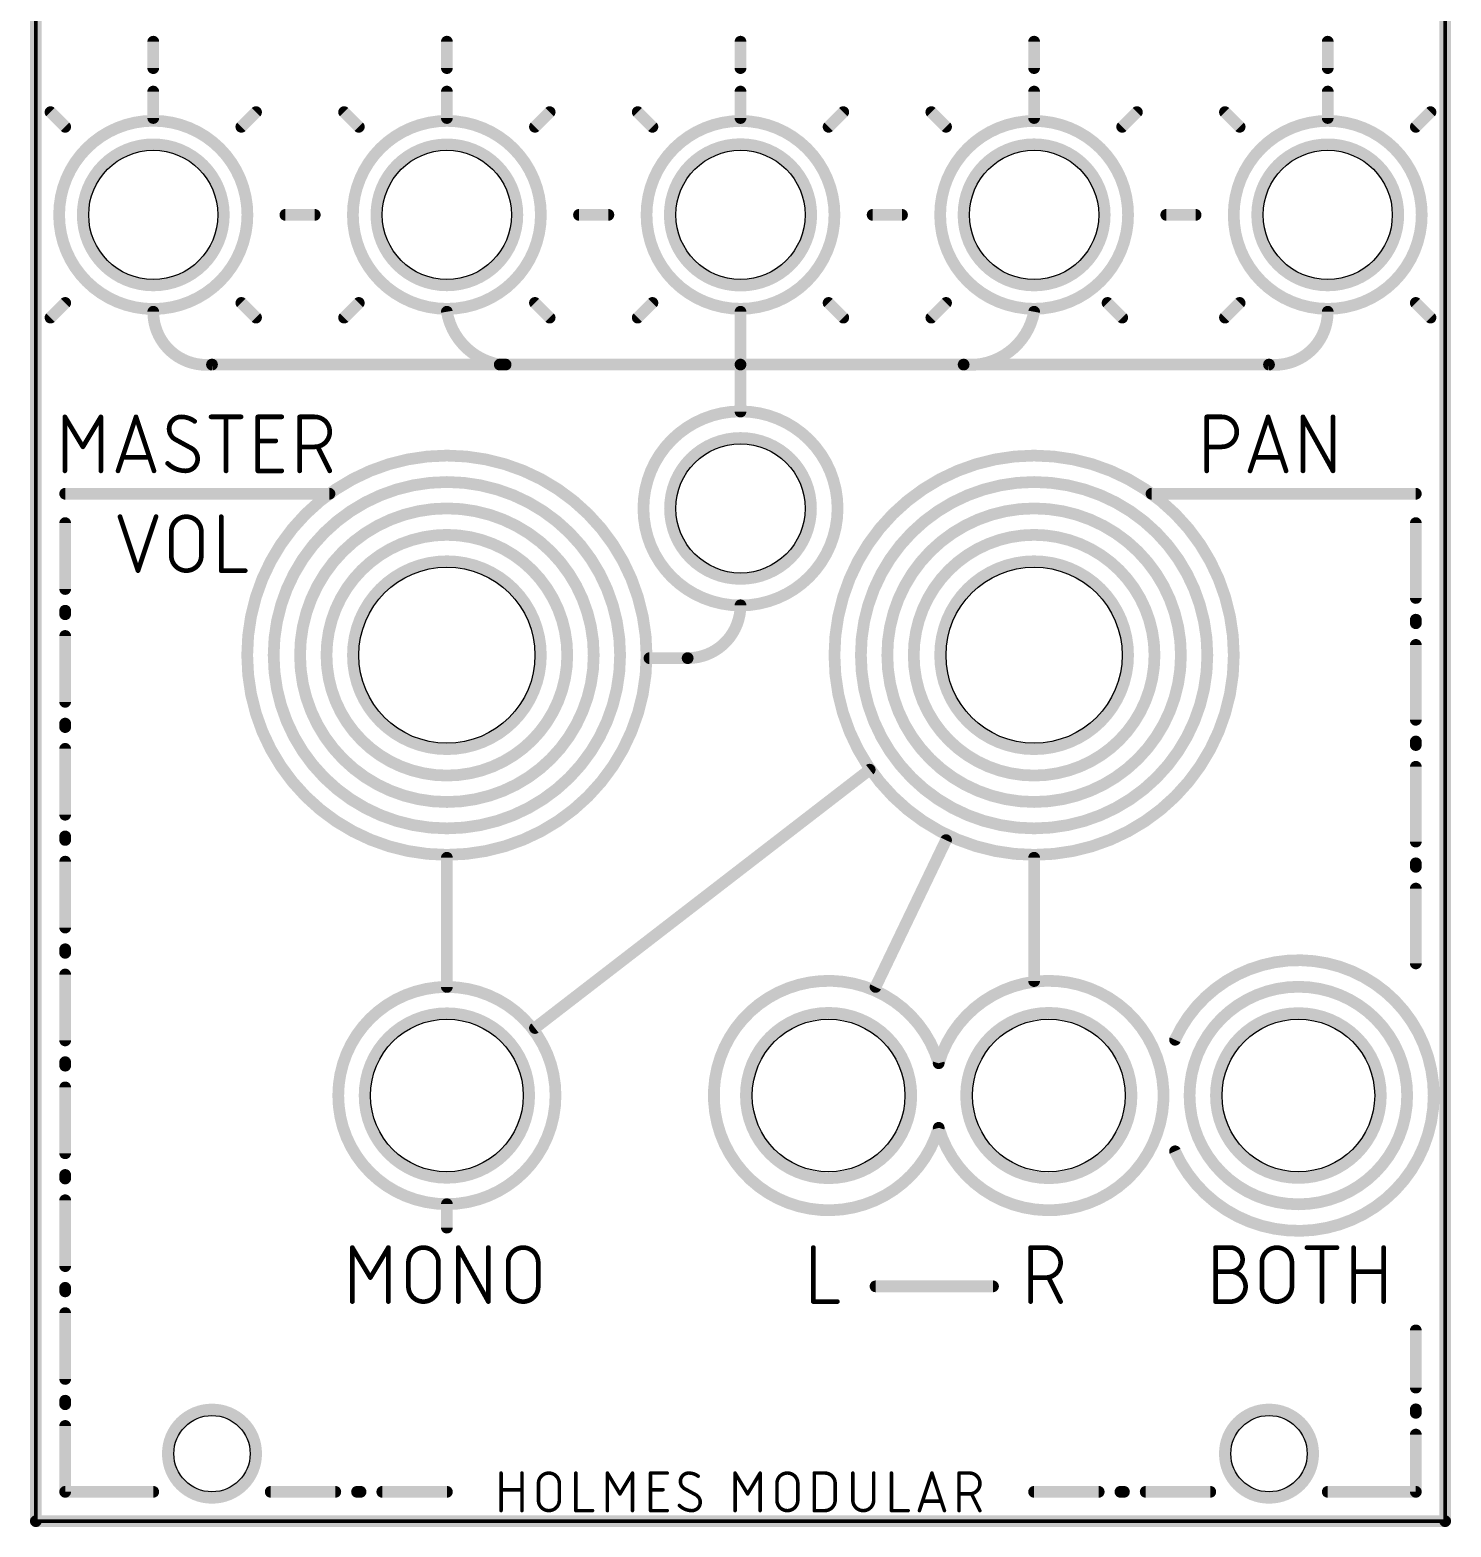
# Model space of a CAD drawing. Extents: x -0.14 to 2.55, y -0.01 to 5.06.
# Drawn here: x -0.01 to 2.41, y -0.01 to 2.54 of the extents above; entities that cross this region are included whole.
import ezdxf

# ---------------------------------------------------------------- set-up
doc = ezdxf.new("R2010")
doc.units = 0
for name, color, linetype in [('1', 12, 'CONTINUOUS'), ('16', 132, 'CONTINUOUS'), ('20', 31, 'CONTINUOUS'), ('25', 253, 'CONTINUOUS')]:
    doc.layers.add(name, color=color, linetype=linetype)

msp = doc.modelspace()

# ---------------------------------------------------------------- linework, layer by layer
at = {"layer": '1', "const_width": 0.02}
for points in [[(0, 5.05), (0, 0)], [(2.4, 0), (2.4, 5.05)], [(0, 0), (2.4, 0)]]:
    msp.add_lwpolyline(points, dxfattribs=at)
at = {"layer": '1', "const_width": 0.01}
for points in [[(0, 0.005, 1), (0, -0.005)], [(-0.005, 0, 1), (0.005, 0)], [(2.395, 0, 1), (2.405, 0)], [(2.4, -0.005, 1), (2.4, 0.005)]]:
    msp.add_lwpolyline(points, format="xyb", dxfattribs=at)
at = {"layer": '16', "const_width": 0.02}
for points in [[(0, 5.05), (0, 0)], [(2.4, 0), (2.4, 5.05)], [(0, 0), (2.4, 0)]]:
    msp.add_lwpolyline(points, dxfattribs=at)
at = {"layer": '16', "const_width": 0.01}
for points in [[(0, 0.005, 1), (0, -0.005)], [(-0.005, 0, 1), (0.005, 0)], [(2.395, 0, 1), (2.405, 0)], [(2.4, -0.005, 1), (2.4, 0.005)]]:
    msp.add_lwpolyline(points, format="xyb", dxfattribs=at)
at = {"layer": '20', "const_width": 0.006}
for points in [[(0, 0), (0, 5.05)], [(2.4, 5.05), (2.4, 0)], [(2.4, 0), (0, 0)]]:
    msp.add_lwpolyline(points, dxfattribs=at)
at = {"layer": '20', "const_width": 0.003}
for points in [[(0, 0.0015, 1), (0, -0.0015)], [(-0.0015, 0, 1), (0.0015, 0)], [(2.3985, 0, 1), (2.4015, 0)], [(2.4, -0.0015, 1), (2.4, 0.0015)]]:
    msp.add_lwpolyline(points, format="xyb", dxfattribs=at)
at = {"layer": '20'}
for centre, radius in [((0.2, 2.225), 0.11), ((0.7, 2.225), 0.11), ((1.2, 2.225), 0.11), ((1.7, 2.225), 0.11), ((2.2, 2.225), 0.11), ((1.2, 1.725), 0.11), ((0.7, 1.475), 0.15), ((1.7, 1.475), 0.15), ((0.7, 0.725), 0.13), ((1.35, 0.725), 0.13), ((1.725, 0.725), 0.13), ((2.15, 0.725), 0.13), ((0.3, 0.115), 0.065), ((2.1, 0.115), 0.065)]:
    msp.add_circle(centre, radius, dxfattribs=at)
at = {"layer": '25'}
for points, const_width in [([(0.2, 2.52), (0.2, 2.475)], 0.02), ([(0.7, 2.52), (0.7, 2.475)], 0.02), ([(1.2, 2.52), (1.2, 2.475)], 0.02), ([(1.7, 2.52), (1.7, 2.475)], 0.02), ([(2.2, 2.52), (2.2, 2.475)], 0.02), ([(0.2, 2.435), (0.2, 2.39)], 0.02), ([(0.7, 2.435), (0.7, 2.39)], 0.02), ([(1.2, 2.435), (1.2, 2.39)], 0.02), ([(1.7, 2.435), (1.7, 2.39)], 0.02), ([(2.2, 2.435), (2.2, 2.39)], 0.02), ([(0.05, 2.375), (0.025, 2.4)], 0.02), ([(0.35, 2.375), (0.375, 2.4)], 0.02), ([(0.55, 2.375), (0.525, 2.4)], 0.02), ([(0.85, 2.375), (0.875, 2.4)], 0.02), ([(1.05, 2.375), (1.025, 2.4)], 0.02), ([(1.35, 2.375), (1.375, 2.4)], 0.02), ([(1.55, 2.375), (1.525, 2.4)], 0.02), ([(1.85, 2.375), (1.875, 2.4)], 0.02), ([(2.05, 2.375), (2.025, 2.4)], 0.02), ([(2.35, 2.375), (2.375, 2.4)], 0.02), ([(0.425, 2.225), (0.475, 2.225)], 0.02), ([(0.925, 2.225), (0.975, 2.225)], 0.02), ([(1.425, 2.225), (1.475, 2.225)], 0.02), ([(1.925, 2.225), (1.975, 2.225)], 0.02), ([(0.05, 2.075), (0.025, 2.05)], 0.02), ([(0.35, 2.075), (0.375, 2.05)], 0.02), ([(0.55, 2.075), (0.525, 2.05)], 0.02), ([(0.85, 2.075), (0.875, 2.05)], 0.02), ([(1.05, 2.075), (1.025, 2.05)], 0.02), ([(1.2, 1.97), (1.2, 2.06)], 0.02), ([(1.35, 2.075), (1.375, 2.05)], 0.02), ([(1.55, 2.075), (1.525, 2.05)], 0.02), ([(1.825, 2.075), (1.85, 2.05)], 0.02), ([(2.05, 2.075), (2.025, 2.05)], 0.02), ([(2.35, 2.075), (2.375, 2.05)], 0.02), ([(0.79, 1.97), (0.3, 1.97)], 0.02), ([(0.8, 1.97), (0.79, 1.97)], 0.02), ([(1.2, 1.97), (0.8, 1.97)], 0.02), ([(1.2, 1.89), (1.2, 1.97)], 0.02), ([(1.2, 1.97), (1.58, 1.97)], 0.02), ([(1.58, 1.97), (2.1, 1.97)], 0.02), ([(0.049484, 1.789), (0.049484, 1.881)], 0.008), ([(0.049484, 1.881), (0.08015, 1.829889)], 0.008), ([(0.08015, 1.829889), (0.110817, 1.881)], 0.008), ([(0.110817, 1.881), (0.110817, 1.789)], 0.008), ([(0.139904, 1.789), (0.17057, 1.881)], 0.008), ([(0.17057, 1.881), (0.201237, 1.789)], 0.008), ([(0.298454, 1.881), (0.349566, 1.881)], 0.008), ([(0.32401, 1.789), (0.32401, 1.881)], 0.008), ([(0.37801, 1.789), (0.37801, 1.881)], 0.008), ([(0.37801, 1.881), (0.418899, 1.881)], 0.008), ([(0.449405, 1.789), (0.449405, 1.881)], 0.008), ([(0.449405, 1.881), (0.474961, 1.881)], 0.008), ([(1.994, 1.789), (1.994, 1.881)], 0.008), ([(1.994, 1.881), (2.019555, 1.881)], 0.008), ([(2.067768, 1.789), (2.098434, 1.881)], 0.008), ([(2.098434, 1.881), (2.129101, 1.789)], 0.008), ([(2.157819, 1.789), (2.157819, 1.881)], 0.008), ([(2.157819, 1.881), (2.20893, 1.789)], 0.008), ([(2.20893, 1.789), (2.20893, 1.881)], 0.008), ([(0.265363, 1.827333), (0.237252, 1.842667)], 0.008), ([(0.37801, 1.840111), (0.408677, 1.840111)], 0.008), ([(0.19357, 1.812), (0.14757, 1.812)], 0.008), ([(0.474961, 1.829889), (0.449405, 1.829889)], 0.008), ([(0.500516, 1.789), (0.480072, 1.829889)], 0.008), ([(2.019555, 1.829889), (1.994, 1.829889)], 0.008), ([(2.121434, 1.812), (2.075434, 1.812)], 0.008), ([(0.418899, 1.789), (0.37801, 1.789)], 0.008), ([(0.05, 1.75), (0.5, 1.75)], 0.02), ([(1.9, 1.75), (2.35, 1.75)], 0.02), ([(0.05, 1.587778), (0.05, 1.7)], 0.02), ([(0.143382, 1.711), (0.174049, 1.619)], 0.008), ([(0.174049, 1.619), (0.204716, 1.711)], 0.008), ([(0.315729, 1.711), (0.315729, 1.619)], 0.008), ([(2.35, 1.5725), (2.35, 1.7)], 0.02), ([(0.230693, 1.644555), (0.230693, 1.685444)], 0.008), ([(0.281804, 1.685444), (0.281804, 1.644555)], 0.008), ([(0.315729, 1.619), (0.356618, 1.619)], 0.008), ([(0.05, 1.544778), (0.05, 1.550778)], 0.02), ([(2.35, 1.5295), (2.35, 1.5355)], 0.02), ([(0.05, 1.395556), (0.05, 1.507778)], 0.02), ([(1.11, 1.47), (1.045, 1.47)], 0.02), ([(2.35, 1.365), (2.35, 1.4925)], 0.02), ([(0.05, 1.352556), (0.05, 1.358556)], 0.02), ([(2.35, 1.322), (2.35, 1.328)], 0.02), ([(0.05, 1.203333), (0.05, 1.315556)], 0.02), ([(0.85, 0.84), (1.42, 1.28)], 0.02), ([(2.35, 1.1575), (2.35, 1.285)], 0.02), ([(0.05, 1.160333), (0.05, 1.166333)], 0.02), ([(1.43, 0.91), (1.55, 1.16)], 0.02), ([(0.05, 1.011111), (0.05, 1.123333)], 0.02), ([(0.7, 0.91), (0.7, 1.13)], 0.02), ([(1.7, 1.13), (1.7, 0.92)], 0.02), ([(2.35, 1.1145), (2.35, 1.1205)], 0.02), ([(2.35, 0.95), (2.35, 1.0775)], 0.02), ([(0.05, 0.968111), (0.05, 0.974111)], 0.02), ([(0.05, 0.818889), (0.05, 0.931111)], 0.02), ([(0.05, 0.775889), (0.05, 0.781889)], 0.02), ([(0.05, 0.626667), (0.05, 0.738889)], 0.02), ([(0.05, 0.583667), (0.05, 0.589667)], 0.02), ([(0.05, 0.434444), (0.05, 0.546667)], 0.02), ([(0.7, 0.5), (0.7, 0.54)], 0.02), ([(0.539, 0.374), (0.539, 0.466)], 0.008), ([(0.539, 0.466), (0.569667, 0.414889)], 0.008), ([(0.569667, 0.414889), (0.600333, 0.466)], 0.008), ([(0.600333, 0.466), (0.600333, 0.374)], 0.008), ([(0.719471, 0.374), (0.719471, 0.466)], 0.008), ([(0.719471, 0.466), (0.770582, 0.374)], 0.008), ([(0.770582, 0.374), (0.770582, 0.466)], 0.008), ([(1.324, 0.466), (1.324, 0.374)], 0.008), ([(1.694, 0.374), (1.694, 0.466)], 0.008), ([(1.694, 0.466), (1.719555, 0.466)], 0.008), ([(2.009, 0.374), (2.009, 0.466)], 0.008), ([(2.009, 0.466), (2.034555, 0.466)], 0.008), ([(2.164599, 0.466), (2.21571, 0.466)], 0.008), ([(2.190154, 0.374), (2.190154, 0.466)], 0.008), ([(2.244059, 0.374), (2.244059, 0.466)], 0.008), ([(2.29517, 0.466), (2.29517, 0.374)], 0.008), ([(0.634531, 0.399555), (0.634531, 0.440444)], 0.008), ([(0.685642, 0.440444), (0.685642, 0.399555)], 0.008), ([(0.804411, 0.399555), (0.804411, 0.440444)], 0.008), ([(0.855522, 0.440444), (0.855522, 0.399555)], 0.008), ([(2.087879, 0.399555), (2.087879, 0.440444)], 0.008), ([(2.13899, 0.440444), (2.13899, 0.399555)], 0.008), ([(1.63, 0.4), (1.43, 0.4)], 0.02), ([(1.719555, 0.414889), (1.694, 0.414889)], 0.008), ([(1.745111, 0.374), (1.724667, 0.414889)], 0.008), ([(2.009, 0.425111), (2.034555, 0.425111)], 0.008), ([(2.244059, 0.425111), (2.29517, 0.425111)], 0.008), ([(0.05, 0.391444), (0.05, 0.397444)], 0.02), ([(0.05, 0.242222), (0.05, 0.354444)], 0.02), ([(1.324, 0.374), (1.364889, 0.374)], 0.008), ([(2.034555, 0.374), (2.009, 0.374)], 0.008), ([(2.35, 0.2275), (2.35, 0.325)], 0.02), ([(0.05, 0.199222), (0.05, 0.205222)], 0.02), ([(2.35, 0.1845), (2.35, 0.1905)], 0.02), ([(0.05, 0.05), (0.05, 0.162222)], 0.02), ([(2.35, 0.05), (2.35, 0.1475)], 0.02), ([(0.792287, 0.018), (0.792287, 0.082)], 0.006), ([(0.827842, 0.082), (0.827842, 0.018)], 0.006), ([(0.919587, 0.082), (0.919587, 0.018)], 0.006), ([(0.973352, 0.018), (0.973352, 0.082)], 0.006), ([(0.973352, 0.082), (0.994685, 0.046444)], 0.006), ([(0.994685, 0.046444), (1.016019, 0.082)], 0.006), ([(1.016019, 0.082), (1.016019, 0.018)], 0.006), ([(1.046771, 0.018), (1.046771, 0.082)], 0.006), ([(1.046771, 0.082), (1.075215, 0.082)], 0.006), ([(1.190794, 0.018), (1.190794, 0.082)], 0.006), ([(1.190794, 0.082), (1.212128, 0.046444)], 0.006), ([(1.212128, 0.046444), (1.233461, 0.082)], 0.006), ([(1.233461, 0.082), (1.233461, 0.018)], 0.006), ([(1.325636, 0.018), (1.325636, 0.082)], 0.006), ([(1.325636, 0.082), (1.343414, 0.082)], 0.006), ([(1.391279, 0.082), (1.391279, 0.035778)], 0.006), ([(1.426835, 0.035778), (1.426835, 0.082)], 0.006), ([(1.457039, 0.082), (1.457039, 0.018)], 0.006), ([(1.50465, 0.018), (1.525983, 0.082)], 0.006), ([(1.525983, 0.082), (1.547317, 0.018)], 0.006), ([(1.572158, 0.018), (1.572158, 0.082)], 0.006), ([(1.572158, 0.082), (1.589936, 0.082)], 0.006), ([(0.2, 0.05), (0.05, 0.05)], 0.02), ([(0.51, 0.05), (0.4, 0.05)], 0.02), ([(0.553, 0.05), (0.547, 0.05)], 0.02), ([(0.7, 0.05), (0.59, 0.05)], 0.02), ([(0.792287, 0.053555), (0.827842, 0.053555)], 0.006), ([(0.855878, 0.035778), (0.855878, 0.064222)], 0.006), ([(0.891434, 0.064222), (0.891434, 0.035778)], 0.006), ([(1.046771, 0.053555), (1.068104, 0.053555)], 0.006), ([(1.12433, 0.044667), (1.104774, 0.055333)], 0.006), ([(1.262044, 0.035778), (1.262044, 0.064222)], 0.006), ([(1.2976, 0.064222), (1.2976, 0.035778)], 0.006), ([(1.361191, 0.064222), (1.361191, 0.035778)], 0.006), ([(1.7, 0.05), (1.81, 0.05)], 0.02), ([(1.847, 0.05), (1.853, 0.05)], 0.02), ([(1.89, 0.05), (2, 0.05)], 0.02), ([(2.2, 0.05), (2.35, 0.05)], 0.02), ([(1.541983, 0.034), (1.509983, 0.034)], 0.006), ([(1.589936, 0.046444), (1.572158, 0.046444)], 0.006), ([(1.607713, 0.018), (1.593491, 0.046444)], 0.006), ([(0.919587, 0.018), (0.948032, 0.018)], 0.006), ([(1.075215, 0.018), (1.046771, 0.018)], 0.006), ([(1.343414, 0.018), (1.325636, 0.018)], 0.006), ([(1.457039, 0.018), (1.485484, 0.018)], 0.006)]:
    msp.add_lwpolyline(points, dxfattribs=dict(at, const_width=const_width))
for points, const_width in [([(0.205, 2.52, 1), (0.195, 2.52)], 0.01), ([(0.705, 2.52, 1), (0.695, 2.52)], 0.01), ([(1.205, 2.52, 1), (1.195, 2.52)], 0.01), ([(1.705, 2.52, 1), (1.695, 2.52)], 0.01), ([(2.205, 2.52, 1), (2.195, 2.52)], 0.01), ([(0.195, 2.475, 1), (0.205, 2.475)], 0.01), ([(0.695, 2.475, 1), (0.705, 2.475)], 0.01), ([(1.195, 2.475, 1), (1.205, 2.475)], 0.01), ([(1.695, 2.475, 1), (1.705, 2.475)], 0.01), ([(2.195, 2.475, 1), (2.205, 2.475)], 0.01), ([(0.205, 2.435, 1), (0.195, 2.435)], 0.01), ([(0.705, 2.435, 1), (0.695, 2.435)], 0.01), ([(1.205, 2.435, 1), (1.195, 2.435)], 0.01), ([(1.705, 2.435, 1), (1.695, 2.435)], 0.01), ([(2.205, 2.435, 1), (2.195, 2.435)], 0.01), ([(0.028536, 2.403536, 1), (0.021464, 2.396464)], 0.01), ([(0.378536, 2.396464, 1), (0.371464, 2.403536)], 0.01), ([(0.528536, 2.403536, 1), (0.521464, 2.396464)], 0.01), ([(0.878536, 2.396464, 1), (0.871464, 2.403536)], 0.01), ([(1.028536, 2.403536, 1), (1.021464, 2.396464)], 0.01), ([(1.378536, 2.396464, 1), (1.371464, 2.403536)], 0.01), ([(1.528536, 2.403536, 1), (1.521464, 2.396464)], 0.01), ([(1.878536, 2.396464, 1), (1.871464, 2.403536)], 0.01), ([(2.028536, 2.403536, 1), (2.021464, 2.396464)], 0.01), ([(2.378536, 2.396464, 1), (2.371464, 2.403536)], 0.01), ([(0.2, 2.064688, 1), (0.2, 2.385312, 1), (0.2, 2.064688)], 0.02), ([(0.046464, 2.371464, 1), (0.053536, 2.378536)], 0.01), ([(0.195, 2.39, 1), (0.205, 2.39)], 0.01), ([(0.346464, 2.378536, 1), (0.353536, 2.371464)], 0.01), ([(0.7, 2.064922, 1), (0.7, 2.385078, 1), (0.7, 2.064922)], 0.02), ([(0.546464, 2.371464, 1), (0.553536, 2.378536)], 0.01), ([(0.695, 2.39, 1), (0.705, 2.39)], 0.01), ([(0.846464, 2.378536, 1), (0.853536, 2.371464)], 0.01), ([(1.2, 2.065, 1), (1.2, 2.385, 1), (1.2, 2.065)], 0.02), ([(1.046464, 2.371464, 1), (1.053536, 2.378536)], 0.01), ([(1.195, 2.39, 1), (1.205, 2.39)], 0.01), ([(1.346464, 2.378536, 1), (1.353536, 2.371464)], 0.01), ([(1.7, 2.065, 1), (1.7, 2.385, 1), (1.7, 2.065)], 0.02), ([(1.546464, 2.371464, 1), (1.553536, 2.378536)], 0.01), ([(1.695, 2.39, 1), (1.705, 2.39)], 0.01), ([(1.846464, 2.378536, 1), (1.853536, 2.371464)], 0.01), ([(2.2, 2.064922, 1), (2.2, 2.385078, 1), (2.2, 2.064922)], 0.02), ([(2.046464, 2.371464, 1), (2.053536, 2.378536)], 0.01), ([(2.195, 2.39, 1), (2.205, 2.39)], 0.01), ([(2.346464, 2.378536, 1), (2.353536, 2.371464)], 0.01), ([(0.2, 2.104896, 1), (0.2, 2.345104, 1), (0.2, 2.104896)], 0.02), ([(0.7, 2.105, 1), (0.7, 2.345, 1), (0.7, 2.105)], 0.02), ([(1.2, 2.104584, 1), (1.2, 2.345416, 1), (1.2, 2.104584)], 0.02), ([(1.7, 2.104792, 1), (1.7, 2.345208, 1), (1.7, 2.104792)], 0.02), ([(2.2, 2.104896, 1), (2.2, 2.345104, 1), (2.2, 2.104896)], 0.02), ([(0.425, 2.23, 1), (0.425, 2.22)], 0.01), ([(0.475, 2.22, 1), (0.475, 2.23)], 0.01), ([(0.925, 2.23, 1), (0.925, 2.22)], 0.01), ([(0.975, 2.22, 1), (0.975, 2.23)], 0.01), ([(1.425, 2.23, 1), (1.425, 2.22)], 0.01), ([(1.475, 2.22, 1), (1.475, 2.23)], 0.01), ([(1.925, 2.23, 1), (1.925, 2.22)], 0.01), ([(1.975, 2.22, 1), (1.975, 2.23)], 0.01), ([(0.053536, 2.071464, 1), (0.046464, 2.078536)], 0.01), ([(0.2, 2.06, 0.447008), (0.3, 1.97)], 0.02), ([(0.205, 2.059986, 1), (0.195, 2.060014)], 0.01), ([(0.353536, 2.078536, 1), (0.346464, 2.071464)], 0.01), ([(0.553536, 2.071464, 1), (0.546464, 2.078536)], 0.01), ([(0.7, 2.06, 0.316757), (0.79, 1.97)], 0.02), ([(0.704926, 2.060855, 1), (0.695074, 2.059145)], 0.01), ([(0.853536, 2.078536, 1), (0.846464, 2.071464)], 0.01), ([(1.053536, 2.071464, 1), (1.046464, 2.078536)], 0.01), ([(1.205, 2.06, 1), (1.195, 2.06)], 0.01), ([(1.353536, 2.078536, 1), (1.346464, 2.071464)], 0.01), ([(1.553536, 2.071464, 1), (1.546464, 2.078536)], 0.01), ([(1.58, 1.97, 0.388324), (1.7, 2.06)], 0.02), ([(1.704913, 2.059073, 1), (1.695087, 2.060927)], 0.01), ([(1.828536, 2.078536, 1), (1.821464, 2.071464)], 0.01), ([(2.053536, 2.071464, 1), (2.046464, 2.078536)], 0.01), ([(2.1, 1.97, 0.447008), (2.2, 2.06)], 0.02), ([(2.205, 2.060014, 1), (2.195, 2.059986)], 0.01), ([(2.353536, 2.078536, 1), (2.346464, 2.071464)], 0.01), ([(0.021464, 2.053536, 1), (0.028536, 2.046464)], 0.01), ([(0.371464, 2.046464, 1), (0.378536, 2.053536)], 0.01), ([(0.521464, 2.053536, 1), (0.528536, 2.046464)], 0.01), ([(0.871464, 2.046464, 1), (0.878536, 2.053536)], 0.01), ([(1.021464, 2.053536, 1), (1.028536, 2.046464)], 0.01), ([(1.371464, 2.046464, 1), (1.378536, 2.053536)], 0.01), ([(1.521464, 2.053536, 1), (1.528536, 2.046464)], 0.01), ([(1.846464, 2.046464, 1), (1.853536, 2.053536)], 0.01), ([(2.021464, 2.053536, 1), (2.028536, 2.046464)], 0.01), ([(2.371464, 2.046464, 1), (2.378536, 2.053536)], 0.01), ([(0.3, 1.975, 1), (0.3, 1.965)], 0.01), ([(0.300539, 1.965029, 1), (0.299461, 1.974971)], 0.01), ([(0.79, 1.975, 1), (0.79, 1.965)], 0.01), ([(0.789145, 1.965074, 1), (0.790855, 1.974926)], 0.01), ([(0.79, 1.965, 1), (0.79, 1.975)], 0.01), ([(0.8, 1.975, 1), (0.8, 1.965)], 0.01), ([(0.8, 1.965, 1), (0.8, 1.975)], 0.01), ([(1.205, 1.97, 1), (1.195, 1.97)], 0.01), ([(1.2, 1.975, 1), (1.2, 1.965)], 0.01), ([(1.195, 1.97, 1), (1.205, 1.97)], 0.01), ([(1.2, 1.965, 1), (1.2, 1.975)], 0.01), ([(1.58, 1.975, 1), (1.58, 1.965)], 0.01), ([(1.580486, 1.974976, 1), (1.579514, 1.965024)], 0.01), ([(1.58, 1.965, 1), (1.58, 1.975)], 0.01), ([(2.100539, 1.974971, 1), (2.099461, 1.965029)], 0.01), ([(2.1, 1.965, 1), (2.1, 1.975)], 0.01), ([(1.2, 1.559697, 1), (1.2, 1.890303, 1), (1.2, 1.559697)], 0.02), ([(1.195, 1.89, 1), (1.205, 1.89)], 0.01), ([(0.051484, 1.881, 1), (0.047484, 1.881)], 0.004), ([(0.051199, 1.882029, 1), (0.047769, 1.879971)], 0.004), ([(0.112817, 1.881, 1), (0.108817, 1.881)], 0.004), ([(0.112532, 1.879971, 1), (0.109102, 1.882029)], 0.004), ([(0.172468, 1.881632, 1), (0.168673, 1.880368)], 0.004), ([(0.172468, 1.880368, 1), (0.168673, 1.881632)], 0.004), ([(0.247475, 1.881, 0.414215), (0.22703, 1.860555)], 0.008), ([(0.22703, 1.860555, 0.265563), (0.237252, 1.842667)], 0.008), ([(0.22903, 1.860555, 1), (0.22503, 1.860555)], 0.004), ([(0.22503, 1.860555, 1), (0.22903, 1.860555)], 0.004), ([(0.270475, 1.873333, 0.162275), (0.247475, 1.881)], 0.008), ([(0.247475, 1.883, 1), (0.247475, 1.879)], 0.004), ([(0.247475, 1.879, 1), (0.247475, 1.883)], 0.004), ([(0.269275, 1.871733, 1), (0.271675, 1.874933)], 0.004), ([(0.298454, 1.883, 1), (0.298454, 1.879)], 0.004), ([(0.32601, 1.881, 1), (0.32201, 1.881)], 0.004), ([(0.349566, 1.879, 1), (0.349566, 1.883)], 0.004), ([(0.38001, 1.881, 1), (0.37601, 1.881)], 0.004), ([(0.37801, 1.883, 1), (0.37801, 1.879)], 0.004), ([(0.418899, 1.879, 1), (0.418899, 1.883)], 0.004), ([(0.451405, 1.881, 1), (0.447405, 1.881)], 0.004), ([(0.449405, 1.883, 1), (0.449405, 1.879)], 0.004), ([(0.474961, 1.829889, 1), (0.474961, 1.881)], 0.008), ([(0.474961, 1.883, 1), (0.474961, 1.879)], 0.004), ([(0.474961, 1.879, 1), (0.474961, 1.883)], 0.004), ([(1.996, 1.881, 1), (1.992, 1.881)], 0.004), ([(1.994, 1.883, 1), (1.994, 1.879)], 0.004), ([(2.019555, 1.829889, 1), (2.019555, 1.881)], 0.008), ([(2.019555, 1.883, 1), (2.019555, 1.879)], 0.004), ([(2.019555, 1.879, 1), (2.019555, 1.883)], 0.004), ([(2.100332, 1.881632, 1), (2.096537, 1.880368)], 0.004), ([(2.100332, 1.880368, 1), (2.096537, 1.881632)], 0.004), ([(2.159567, 1.881971, 1), (2.15607, 1.880029)], 0.004), ([(2.159819, 1.881, 1), (2.155819, 1.881)], 0.004), ([(2.21093, 1.881, 1), (2.20693, 1.881)], 0.004), ([(0.23821, 1.844422, 1), (0.236295, 1.840911)], 0.004), ([(0.236237, 1.840944, 1), (0.238268, 1.84439)], 0.004), ([(0.37801, 1.842111, 1), (0.37801, 1.838111)], 0.004), ([(0.408677, 1.838111, 1), (0.408677, 1.842111)], 0.004), ([(1.2, 1.605, 1), (1.2, 1.845, 1), (1.2, 1.605)], 0.02), ([(0.078435, 1.830918, 1), (0.081865, 1.82886)], 0.004), ([(0.078435, 1.82886, 1), (0.081865, 1.830918)], 0.004), ([(0.14757, 1.814, 1), (0.14757, 1.81)], 0.004), ([(0.19357, 1.81, 1), (0.19357, 1.814)], 0.004), ([(0.255141, 1.789, 0.414214), (0.275586, 1.809444)], 0.008), ([(0.275586, 1.809444, 0.265567), (0.265363, 1.827333)], 0.008), ([(0.266379, 1.829056, 1), (0.264348, 1.82561)], 0.004), ([(0.264406, 1.825578, 1), (0.266321, 1.829089)], 0.004), ([(0.277586, 1.809444, 1), (0.273586, 1.809444)], 0.004), ([(0.273586, 1.809444, 1), (0.277586, 1.809444)], 0.004), ([(0.7, 1.134963, 1), (0.7, 1.815037, 1), (0.7, 1.134963)], 0.02), ([(0.449405, 1.831889, 1), (0.449405, 1.827889)], 0.004), ([(0.474961, 1.831889, 1), (0.474961, 1.827889)], 0.004), ([(0.474961, 1.827889, 1), (0.474961, 1.831889)], 0.004), ([(0.481861, 1.830783, 1), (0.478283, 1.828994)], 0.004), ([(1.7, 1.134963, 1), (1.7, 1.815037, 1), (1.7, 1.134963)], 0.02), ([(1.994, 1.831889, 1), (1.994, 1.827889)], 0.004), ([(2.019555, 1.831889, 1), (2.019555, 1.827889)], 0.004), ([(2.019555, 1.827889, 1), (2.019555, 1.831889)], 0.004), ([(2.075434, 1.814, 1), (2.075434, 1.81)], 0.004), ([(2.121434, 1.81, 1), (2.121434, 1.814)], 0.004), ([(0.047484, 1.789, 1), (0.051484, 1.789)], 0.004), ([(0.108817, 1.789, 1), (0.112817, 1.789)], 0.004), ([(0.138006, 1.789632, 1), (0.141801, 1.788368)], 0.004), ([(0.19934, 1.788368, 1), (0.203134, 1.789632)], 0.004), ([(0.224475, 1.801778, 0.199999), (0.255141, 1.789)], 0.008), ([(0.225895, 1.803186, 1), (0.223055, 1.800369)], 0.004), ([(0.255141, 1.791, 1), (0.255141, 1.787)], 0.004), ([(0.255141, 1.787, 1), (0.255141, 1.791)], 0.004), ([(0.32201, 1.789, 1), (0.32601, 1.789)], 0.004), ([(0.37801, 1.791, 1), (0.37801, 1.787)], 0.004), ([(0.37601, 1.789, 1), (0.38001, 1.789)], 0.004), ([(0.418899, 1.787, 1), (0.418899, 1.791)], 0.004), ([(0.447405, 1.789, 1), (0.451405, 1.789)], 0.004), ([(0.498727, 1.788106, 1), (0.502305, 1.789894)], 0.004), ([(1.992, 1.789, 1), (1.996, 1.789)], 0.004), ([(2.06587, 1.789632, 1), (2.069665, 1.788368)], 0.004), ([(2.127204, 1.788368, 1), (2.130998, 1.789632)], 0.004), ([(2.155819, 1.789, 1), (2.159819, 1.789)], 0.004), ([(2.20693, 1.789, 1), (2.21093, 1.789)], 0.004), ([(2.207182, 1.788029, 1), (2.210678, 1.789971)], 0.004), ([(0.05, 1.755, 1), (0.05, 1.745)], 0.01), ([(0.7, 1.18, 1), (0.7, 1.77, 1), (0.7, 1.18)], 0.02), ([(0.5, 1.745, 1), (0.5, 1.755)], 0.01), ([(1.7, 1.18, 1), (1.7, 1.77, 1), (1.7, 1.18)], 0.02), ([(1.9, 1.755, 1), (1.9, 1.745)], 0.01), ([(2.35, 1.745, 1), (2.35, 1.755)], 0.01), ([(0.7, 1.22495, 1), (0.7, 1.72505, 1), (0.7, 1.22495)], 0.02), ([(1.7, 1.225, 1), (1.7, 1.725, 1), (1.7, 1.225)], 0.02), ([(0.055, 1.7, 1), (0.045, 1.7)], 0.01), ([(0.14528, 1.711632, 1), (0.141485, 1.710368)], 0.004), ([(0.206613, 1.710368, 1), (0.202818, 1.711632)], 0.004), ([(0.281804, 1.685444, 1), (0.230693, 1.685444)], 0.008), ([(0.317729, 1.711, 1), (0.313729, 1.711)], 0.004), ([(2.355, 1.7, 1), (2.345, 1.7)], 0.01), ([(0.232693, 1.685444, 1), (0.228693, 1.685444)], 0.004), ([(0.228693, 1.685444, 1), (0.232693, 1.685444)], 0.004), ([(0.283804, 1.685444, 1), (0.279804, 1.685444)], 0.004), ([(0.279804, 1.685444, 1), (0.283804, 1.685444)], 0.004), ([(0.7, 1.27, 1), (0.7, 1.68, 1), (0.7, 1.27)], 0.02), ([(1.7, 1.27, 1), (1.7, 1.68, 1), (1.7, 1.27)], 0.02), ([(0.230693, 1.644555, 1), (0.281804, 1.644555)], 0.008), ([(0.232693, 1.644555, 1), (0.228693, 1.644555)], 0.004), ([(0.228693, 1.644555, 1), (0.232693, 1.644555)], 0.004), ([(0.283804, 1.644555, 1), (0.279804, 1.644555)], 0.004), ([(0.279804, 1.644555, 1), (0.283804, 1.644555)], 0.004), ([(0.7, 1.315, 1), (0.7, 1.635, 1), (0.7, 1.315)], 0.02), ([(1.7, 1.315, 1), (1.7, 1.635, 1), (1.7, 1.315)], 0.02), ([(0.172151, 1.619632, 1), (0.175946, 1.618368)], 0.004), ([(0.172151, 1.618368, 1), (0.175946, 1.619632)], 0.004), ([(0.315729, 1.621, 1), (0.315729, 1.617)], 0.004), ([(0.313729, 1.619, 1), (0.317729, 1.619)], 0.004), ([(0.356618, 1.617, 1), (0.356618, 1.621)], 0.004), ([(0.045, 1.587778, 1), (0.055, 1.587778)], 0.01), ([(0.055, 1.550778, 1), (0.045, 1.550778)], 0.01), ([(1.11, 1.47, 0.414214), (1.2, 1.56)], 0.02), ([(1.205, 1.56, 1), (1.195, 1.56)], 0.01), ([(2.345, 1.5725, 1), (2.355, 1.5725)], 0.01), ([(0.045, 1.544778, 1), (0.055, 1.544778)], 0.01), ([(2.355, 1.5355, 1), (2.345, 1.5355)], 0.01), ([(2.345, 1.5295, 1), (2.355, 1.5295)], 0.01), ([(0.055, 1.507778, 1), (0.045, 1.507778)], 0.01), ([(1.045, 1.475, 1), (1.045, 1.465)], 0.01), ([(1.11, 1.475, 1), (1.11, 1.465)], 0.01), ([(1.11, 1.465, 1), (1.11, 1.475)], 0.01), ([(2.355, 1.4925, 1), (2.345, 1.4925)], 0.01), ([(0.045, 1.395556, 1), (0.055, 1.395556)], 0.01), ([(0.055, 1.358556, 1), (0.045, 1.358556)], 0.01), ([(0.045, 1.352556, 1), (0.055, 1.352556)], 0.01), ([(2.345, 1.365, 1), (2.355, 1.365)], 0.01), ([(2.355, 1.328, 1), (2.345, 1.328)], 0.01), ([(2.345, 1.322, 1), (2.355, 1.322)], 0.01), ([(0.055, 1.315556, 1), (0.045, 1.315556)], 0.01), ([(1.423055, 1.276042, 1), (1.416945, 1.283958)], 0.01), ([(2.355, 1.285, 1), (2.345, 1.285)], 0.01), ([(0.045, 1.203333, 1), (0.055, 1.203333)], 0.01), ([(0.055, 1.166333, 1), (0.045, 1.166333)], 0.01), ([(0.045, 1.160333, 1), (0.055, 1.160333)], 0.01), ([(1.554508, 1.157836, 1), (1.545492, 1.162164)], 0.01), ([(2.345, 1.1575, 1), (2.355, 1.1575)], 0.01), ([(0.055, 1.123333, 1), (0.045, 1.123333)], 0.01), ([(0.705, 1.13, 1), (0.695, 1.13)], 0.01), ([(1.705, 1.13, 1), (1.695, 1.13)], 0.01), ([(2.355, 1.1205, 1), (2.345, 1.1205)], 0.01), ([(2.345, 1.1145, 1), (2.355, 1.1145)], 0.01), ([(2.355, 1.0775, 1), (2.345, 1.0775)], 0.01), ([(0.045, 1.011111, 1), (0.055, 1.011111)], 0.01), ([(0.055, 0.974111, 1), (0.045, 0.974111)], 0.01), ([(0.045, 0.968111, 1), (0.055, 0.968111)], 0.01), ([(1.94, 0.63, 4.636722), (1.94, 0.82)], 0.02), ([(2.345, 0.95, 1), (2.355, 0.95)], 0.01), ([(0.055, 0.931111, 1), (0.045, 0.931111)], 0.01), ([(0.7, 0.54, 1), (0.7, 0.91, 1), (0.7, 0.54)], 0.02), ([(1.5375, 0.78, 6.961822), (1.5375, 0.67)], 0.02), ([(1.5375, 0.78, 6.961822), (1.5375, 0.67)], 0.02), ([(1.5375, 0.67, 6.961822), (1.5375, 0.78)], 0.02), ([(1.695, 0.92, 1), (1.705, 0.92)], 0.01), ([(2.15, 0.53973, 1), (2.15, 0.91027, 1), (2.15, 0.53973)], 0.02), ([(0.695, 0.91, 1), (0.705, 0.91)], 0.01), ([(1.425492, 0.912164, 1), (1.434508, 0.907836)], 0.01), ([(0.7, 0.584911, 1), (0.7, 0.865089, 1), (0.7, 0.584911)], 0.02), ([(1.35, 0.584199, 1), (1.35, 0.865801, 1), (1.35, 0.584199)], 0.02), ([(1.725, 0.584199, 1), (1.725, 0.865801, 1), (1.725, 0.584199)], 0.02), ([(2.15, 0.584643, 1), (2.15, 0.865357, 1), (2.15, 0.584643)], 0.02), ([(0.846945, 0.843958, 1), (0.853055, 0.836042)], 0.01), ([(0.045, 0.818889, 1), (0.055, 0.818889)], 0.01), ([(1.935444, 0.822061, 1), (1.944556, 0.817939)], 0.01), ([(0.055, 0.781889, 1), (0.045, 0.781889)], 0.01), ([(0.045, 0.775889, 1), (0.055, 0.775889)], 0.01), ([(1.532702, 0.781407, 1), (1.542298, 0.778593)], 0.01), ([(1.532702, 0.778593, 1), (1.542298, 0.781407)], 0.01), ([(1.532702, 0.778593, 1), (1.542298, 0.781407)], 0.01), ([(0.055, 0.738889, 1), (0.045, 0.738889)], 0.01), ([(1.542298, 0.671407, 1), (1.532702, 0.668593)], 0.01), ([(1.542298, 0.668593, 1), (1.532702, 0.671407)], 0.01), ([(1.542298, 0.668593, 1), (1.532702, 0.671407)], 0.01), ([(1.944556, 0.632061, 1), (1.935444, 0.627939)], 0.01), ([(0.045, 0.626667, 1), (0.055, 0.626667)], 0.01), ([(0.055, 0.589667, 1), (0.045, 0.589667)], 0.01), ([(0.045, 0.583667, 1), (0.055, 0.583667)], 0.01), ([(0.055, 0.546667, 1), (0.045, 0.546667)], 0.01), ([(0.705, 0.54, 1), (0.695, 0.54)], 0.01), ([(0.695, 0.5, 1), (0.705, 0.5)], 0.01), ([(0.541, 0.466, 1), (0.537, 0.466)], 0.004), ([(0.540715, 0.467029, 1), (0.537285, 0.464971)], 0.004), ([(0.602333, 0.466, 1), (0.598333, 0.466)], 0.004), ([(0.602048, 0.464971, 1), (0.598618, 0.467029)], 0.004), ([(0.685642, 0.440444, 1), (0.634531, 0.440444)], 0.008), ([(0.721471, 0.466, 1), (0.717471, 0.466)], 0.004), ([(0.721219, 0.466971, 1), (0.717723, 0.465029)], 0.004), ([(0.772582, 0.466, 1), (0.768582, 0.466)], 0.004), ([(0.855522, 0.440444, 1), (0.804411, 0.440444)], 0.008), ([(1.326, 0.466, 1), (1.322, 0.466)], 0.004), ([(1.696, 0.466, 1), (1.692, 0.466)], 0.004), ([(1.694, 0.468, 1), (1.694, 0.464)], 0.004), ([(1.719555, 0.414889, 1), (1.719555, 0.466)], 0.008), ([(1.719555, 0.468, 1), (1.719555, 0.464)], 0.004), ([(1.719555, 0.464, 1), (1.719555, 0.468)], 0.004), ([(2.011, 0.466, 1), (2.007, 0.466)], 0.004), ([(2.009, 0.468, 1), (2.009, 0.464)], 0.004), ([(2.034555, 0.425111, 1), (2.034555, 0.466)], 0.008), ([(2.034555, 0.468, 1), (2.034555, 0.464)], 0.004), ([(2.034555, 0.464, 1), (2.034555, 0.468)], 0.004), ([(2.13899, 0.440444, 1), (2.087879, 0.440444)], 0.008), ([(2.164599, 0.468, 1), (2.164599, 0.464)], 0.004), ([(2.192154, 0.466, 1), (2.188154, 0.466)], 0.004), ([(2.21571, 0.464, 1), (2.21571, 0.468)], 0.004), ([(2.246059, 0.466, 1), (2.242059, 0.466)], 0.004), ([(2.29717, 0.466, 1), (2.29317, 0.466)], 0.004), ([(0.045, 0.434444, 1), (0.055, 0.434444)], 0.01), ([(0.636531, 0.440444, 1), (0.632531, 0.440444)], 0.004), ([(0.632531, 0.440444, 1), (0.636531, 0.440444)], 0.004), ([(0.687642, 0.440444, 1), (0.683642, 0.440444)], 0.004), ([(0.683642, 0.440444, 1), (0.687642, 0.440444)], 0.004), ([(0.806411, 0.440444, 1), (0.802411, 0.440444)], 0.004), ([(0.802411, 0.440444, 1), (0.806411, 0.440444)], 0.004), ([(0.857522, 0.440444, 1), (0.853522, 0.440444)], 0.004), ([(0.853522, 0.440444, 1), (0.857522, 0.440444)], 0.004), ([(2.089879, 0.440444, 1), (2.085879, 0.440444)], 0.004), ([(2.085879, 0.440444, 1), (2.089879, 0.440444)], 0.004), ([(2.14099, 0.440444, 1), (2.13699, 0.440444)], 0.004), ([(2.13699, 0.440444, 1), (2.14099, 0.440444)], 0.004), ([(0.567952, 0.415918, 1), (0.571382, 0.41386)], 0.004), ([(0.567952, 0.41386, 1), (0.571382, 0.415918)], 0.004), ([(1.43, 0.405, 1), (1.43, 0.395)], 0.01), ([(1.63, 0.395, 1), (1.63, 0.405)], 0.01), ([(1.694, 0.416889, 1), (1.694, 0.412889)], 0.004), ([(1.719555, 0.416889, 1), (1.719555, 0.412889)], 0.004), ([(1.719555, 0.412889, 1), (1.719555, 0.416889)], 0.004), ([(1.726455, 0.415783, 1), (1.722878, 0.413994)], 0.004), ([(2.009, 0.427111, 1), (2.009, 0.423111)], 0.004), ([(2.034555, 0.374, 1), (2.034555, 0.425111)], 0.008), ([(2.034555, 0.427111, 1), (2.034555, 0.423111)], 0.004), ([(2.034555, 0.427111, 1), (2.034555, 0.423111)], 0.004), ([(2.034555, 0.423111, 1), (2.034555, 0.427111)], 0.004), ([(2.244059, 0.427111, 1), (2.244059, 0.423111)], 0.004), ([(2.29517, 0.423111, 1), (2.29517, 0.427111)], 0.004), ([(0.055, 0.397444, 1), (0.045, 0.397444)], 0.01), ([(0.045, 0.391444, 1), (0.055, 0.391444)], 0.01), ([(0.634531, 0.399555, 1), (0.685642, 0.399555)], 0.008), ([(0.636531, 0.399555, 1), (0.632531, 0.399555)], 0.004), ([(0.632531, 0.399555, 1), (0.636531, 0.399555)], 0.004), ([(0.687642, 0.399555, 1), (0.683642, 0.399555)], 0.004), ([(0.683642, 0.399555, 1), (0.687642, 0.399555)], 0.004), ([(0.804411, 0.399555, 1), (0.855522, 0.399555)], 0.008), ([(0.806411, 0.399555, 1), (0.802411, 0.399555)], 0.004), ([(0.802411, 0.399555, 1), (0.806411, 0.399555)], 0.004), ([(0.857522, 0.399555, 1), (0.853522, 0.399555)], 0.004), ([(0.853522, 0.399555, 1), (0.857522, 0.399555)], 0.004), ([(2.087879, 0.399555, 1), (2.13899, 0.399555)], 0.008), ([(2.089879, 0.399555, 1), (2.085879, 0.399555)], 0.004), ([(2.085879, 0.399555, 1), (2.089879, 0.399555)], 0.004), ([(2.14099, 0.399555, 1), (2.13699, 0.399555)], 0.004), ([(2.13699, 0.399555, 1), (2.14099, 0.399555)], 0.004), ([(0.055, 0.354444, 1), (0.045, 0.354444)], 0.01), ([(0.537, 0.374, 1), (0.541, 0.374)], 0.004), ([(0.598333, 0.374, 1), (0.602333, 0.374)], 0.004), ([(0.717471, 0.374, 1), (0.721471, 0.374)], 0.004), ([(0.768582, 0.374, 1), (0.772582, 0.374)], 0.004), ([(0.768834, 0.373029, 1), (0.77233, 0.374971)], 0.004), ([(1.324, 0.376, 1), (1.324, 0.372)], 0.004), ([(1.322, 0.374, 1), (1.326, 0.374)], 0.004), ([(1.364889, 0.372, 1), (1.364889, 0.376)], 0.004), ([(1.692, 0.374, 1), (1.696, 0.374)], 0.004), ([(1.743322, 0.373106, 1), (1.7469, 0.374894)], 0.004), ([(2.009, 0.376, 1), (2.009, 0.372)], 0.004), ([(2.007, 0.374, 1), (2.011, 0.374)], 0.004), ([(2.034555, 0.376, 1), (2.034555, 0.372)], 0.004), ([(2.034555, 0.372, 1), (2.034555, 0.376)], 0.004), ([(2.188154, 0.374, 1), (2.192154, 0.374)], 0.004), ([(2.242059, 0.374, 1), (2.246059, 0.374)], 0.004), ([(2.29317, 0.374, 1), (2.29717, 0.374)], 0.004), ([(2.355, 0.325, 1), (2.345, 0.325)], 0.01), ([(0.045, 0.242222, 1), (0.055, 0.242222)], 0.01), ([(2.345, 0.2275, 1), (2.355, 0.2275)], 0.01), ([(0.055, 0.205222, 1), (0.045, 0.205222)], 0.01), ([(0.045, 0.199222, 1), (0.055, 0.199222)], 0.01), ([(0.3, 0.039834, 1), (0.3, 0.190166, 1), (0.3, 0.039834)], 0.02), ([(2.1, 0.039834, 1), (2.1, 0.190166, 1), (2.1, 0.039834)], 0.02), ([(2.355, 0.1905, 1), (2.345, 0.1905)], 0.01), ([(2.345, 0.1845, 1), (2.355, 0.1845)], 0.01), ([(0.055, 0.162222, 1), (0.045, 0.162222)], 0.01), ([(2.355, 0.1475, 1), (2.345, 0.1475)], 0.01), ([(0.793787, 0.082, 1), (0.790787, 0.082)], 0.003), ([(0.829342, 0.082, 1), (0.826342, 0.082)], 0.003), ([(0.891434, 0.064222, 1), (0.855878, 0.064222)], 0.006), ([(0.921087, 0.082, 1), (0.918087, 0.082)], 0.003), ([(0.974852, 0.082, 1), (0.971852, 0.082)], 0.003), ([(0.974638, 0.082772, 1), (0.972066, 0.081228)], 0.003), ([(1.017519, 0.082, 1), (1.014519, 0.082)], 0.003), ([(1.017305, 0.081228, 1), (1.014732, 0.082772)], 0.003), ([(1.048271, 0.082, 1), (1.045271, 0.082)], 0.003), ([(1.046771, 0.0835, 1), (1.046771, 0.0805)], 0.003), ([(1.075215, 0.0805, 1), (1.075215, 0.0835)], 0.003), ([(1.111886, 0.082, 0.414216), (1.097663, 0.067778)], 0.006), ([(1.127886, 0.076667, 0.162275), (1.111886, 0.082)], 0.006), ([(1.111886, 0.0835, 1), (1.111886, 0.0805)], 0.003), ([(1.111886, 0.0805, 1), (1.111886, 0.0835)], 0.003), ([(1.126986, 0.075467, 1), (1.128786, 0.077867)], 0.003), ([(1.192294, 0.082, 1), (1.189294, 0.082)], 0.003), ([(1.192081, 0.082772, 1), (1.189508, 0.081228)], 0.003), ([(1.234961, 0.082, 1), (1.231961, 0.082)], 0.003), ([(1.234747, 0.081228, 1), (1.232175, 0.082772)], 0.003), ([(1.2976, 0.064222, 1), (1.262044, 0.064222)], 0.006), ([(1.327136, 0.082, 1), (1.324136, 0.082)], 0.003), ([(1.325636, 0.0835, 1), (1.325636, 0.0805)], 0.003), ([(1.361191, 0.064222, 0.414214), (1.343414, 0.082)], 0.006), ([(1.343414, 0.0835, 1), (1.343414, 0.0805)], 0.003), ([(1.343414, 0.0805, 1), (1.343414, 0.0835)], 0.003), ([(1.392779, 0.082, 1), (1.389779, 0.082)], 0.003), ([(1.428335, 0.082, 1), (1.425335, 0.082)], 0.003), ([(1.458539, 0.082, 1), (1.455539, 0.082)], 0.003), ([(1.527406, 0.082474, 1), (1.52456, 0.081526)], 0.003), ([(1.527406, 0.081526, 1), (1.52456, 0.082474)], 0.003), ([(1.573658, 0.082, 1), (1.570658, 0.082)], 0.003), ([(1.572158, 0.0835, 1), (1.572158, 0.0805)], 0.003), ([(1.589936, 0.046444, 1), (1.589936, 0.082)], 0.006), ([(1.589936, 0.0835, 1), (1.589936, 0.0805)], 0.003), ([(1.589936, 0.0805, 1), (1.589936, 0.0835)], 0.003), ([(0.05, 0.055, 1), (0.05, 0.045)], 0.01), ([(0.045, 0.05, 1), (0.055, 0.05)], 0.01), ([(0.2, 0.045, 1), (0.2, 0.055)], 0.01), ([(0.4, 0.055, 1), (0.4, 0.045)], 0.01), ([(0.51, 0.045, 1), (0.51, 0.055)], 0.01), ([(0.547, 0.055, 1), (0.547, 0.045)], 0.01), ([(0.553, 0.045, 1), (0.553, 0.055)], 0.01), ([(0.59, 0.055, 1), (0.59, 0.045)], 0.01), ([(0.7, 0.045, 1), (0.7, 0.055)], 0.01), ([(0.792287, 0.055055, 1), (0.792287, 0.052055)], 0.003), ([(0.827842, 0.052055, 1), (0.827842, 0.055055)], 0.003), ([(0.857378, 0.064222, 1), (0.854378, 0.064222)], 0.003), ([(0.854378, 0.064222, 1), (0.857378, 0.064222)], 0.003), ([(0.892934, 0.064222, 1), (0.889934, 0.064222)], 0.003), ([(0.889934, 0.064222, 1), (0.892934, 0.064222)], 0.003), ([(1.046771, 0.055055, 1), (1.046771, 0.052055)], 0.003), ([(1.068104, 0.052055, 1), (1.068104, 0.055055)], 0.003), ([(1.097663, 0.067778, 0.265567), (1.104774, 0.055333)], 0.006), ([(1.099163, 0.067778, 1), (1.096163, 0.067778)], 0.003), ([(1.096163, 0.067778, 1), (1.099163, 0.067778)], 0.003), ([(1.105493, 0.05665, 1), (1.104056, 0.054016)], 0.003), ([(1.104013, 0.054041, 1), (1.105536, 0.056626)], 0.003), ([(1.263544, 0.064222, 1), (1.260544, 0.064222)], 0.003), ([(1.260544, 0.064222, 1), (1.263544, 0.064222)], 0.003), ([(1.2991, 0.064222, 1), (1.2961, 0.064222)], 0.003), ([(1.2961, 0.064222, 1), (1.2991, 0.064222)], 0.003), ([(1.362691, 0.064222, 1), (1.359691, 0.064222)], 0.003), ([(1.359691, 0.064222, 1), (1.362691, 0.064222)], 0.003), ([(1.7, 0.055, 1), (1.7, 0.045)], 0.01), ([(1.81, 0.045, 1), (1.81, 0.055)], 0.01), ([(1.847, 0.055, 1), (1.847, 0.045)], 0.01), ([(1.853, 0.045, 1), (1.853, 0.055)], 0.01), ([(1.89, 0.055, 1), (1.89, 0.045)], 0.01), ([(2, 0.045, 1), (2, 0.055)], 0.01), ([(2.2, 0.055, 1), (2.2, 0.045)], 0.01), ([(2.345, 0.05, 1), (2.355, 0.05)], 0.01), ([(2.35, 0.045, 1), (2.35, 0.055)], 0.01), ([(0.855878, 0.035778, 1), (0.891434, 0.035778)], 0.006), ([(0.857378, 0.035778, 1), (0.854378, 0.035778)], 0.003), ([(0.854378, 0.035778, 1), (0.857378, 0.035778)], 0.003), ([(0.892934, 0.035778, 1), (0.889934, 0.035778)], 0.003), ([(0.889934, 0.035778, 1), (0.892934, 0.035778)], 0.003), ([(0.993399, 0.047216, 1), (0.995972, 0.045673)], 0.003), ([(0.993399, 0.045673, 1), (0.995972, 0.047216)], 0.003), ([(1.095886, 0.026889, 0.199997), (1.117219, 0.018)], 0.006), ([(1.096951, 0.027945, 1), (1.094821, 0.025833)], 0.003), ([(1.117219, 0.018, 0.414214), (1.131441, 0.032222)], 0.006), ([(1.131441, 0.032222, 0.265565), (1.12433, 0.044667)], 0.006), ([(1.125092, 0.045959, 1), (1.123568, 0.043374)], 0.003), ([(1.123612, 0.04335, 1), (1.125048, 0.045983)], 0.003), ([(1.132941, 0.032222, 1), (1.129941, 0.032222)], 0.003), ([(1.129941, 0.032222, 1), (1.132941, 0.032222)], 0.003), ([(1.210841, 0.047216, 1), (1.213414, 0.045673)], 0.003), ([(1.210841, 0.045673, 1), (1.213414, 0.047216)], 0.003), ([(1.262044, 0.035778, 1), (1.2976, 0.035778)], 0.006), ([(1.263544, 0.035778, 1), (1.260544, 0.035778)], 0.003), ([(1.260544, 0.035778, 1), (1.263544, 0.035778)], 0.003), ([(1.2991, 0.035778, 1), (1.2961, 0.035778)], 0.003), ([(1.2961, 0.035778, 1), (1.2991, 0.035778)], 0.003), ([(1.343414, 0.018, 0.414216), (1.361191, 0.035778)], 0.006), ([(1.362691, 0.035778, 1), (1.359691, 0.035778)], 0.003), ([(1.359691, 0.035778, 1), (1.362691, 0.035778)], 0.003), ([(1.391279, 0.035778, 1), (1.426834, 0.035778)], 0.006), ([(1.392779, 0.035778, 1), (1.389779, 0.035778)], 0.003), ([(1.389779, 0.035778, 1), (1.392779, 0.035778)], 0.003), ([(1.428334, 0.035778, 1), (1.425334, 0.035778)], 0.003), ([(1.425335, 0.035778, 1), (1.428335, 0.035778)], 0.003), ([(1.509983, 0.0355, 1), (1.509983, 0.0325)], 0.003), ([(1.541983, 0.0325, 1), (1.541983, 0.0355)], 0.003), ([(1.572158, 0.047944, 1), (1.572158, 0.044944)], 0.003), ([(1.589936, 0.047944, 1), (1.589936, 0.044944)], 0.003), ([(1.589936, 0.044944, 1), (1.589936, 0.047944)], 0.003), ([(1.594833, 0.047115, 1), (1.59215, 0.045774)], 0.003), ([(0.790787, 0.018, 1), (0.793787, 0.018)], 0.003), ([(0.826342, 0.018, 1), (0.829342, 0.018)], 0.003), ([(0.919587, 0.0195, 1), (0.919587, 0.0165)], 0.003), ([(0.918087, 0.018, 1), (0.921087, 0.018)], 0.003), ([(0.948032, 0.0165, 1), (0.948032, 0.0195)], 0.003), ([(0.971852, 0.018, 1), (0.974852, 0.018)], 0.003), ([(1.014519, 0.018, 1), (1.017519, 0.018)], 0.003), ([(1.046771, 0.0195, 1), (1.046771, 0.0165)], 0.003), ([(1.045271, 0.018, 1), (1.048271, 0.018)], 0.003), ([(1.075215, 0.0165, 1), (1.075215, 0.0195)], 0.003), ([(1.117219, 0.0195, 1), (1.117219, 0.0165)], 0.003), ([(1.117219, 0.0165, 1), (1.117219, 0.0195)], 0.003), ([(1.189294, 0.018, 1), (1.192294, 0.018)], 0.003), ([(1.231961, 0.018, 1), (1.234961, 0.018)], 0.003), ([(1.325636, 0.0195, 1), (1.325636, 0.0165)], 0.003), ([(1.324136, 0.018, 1), (1.327136, 0.018)], 0.003), ([(1.343414, 0.0195, 1), (1.343414, 0.0165)], 0.003), ([(1.343414, 0.0165, 1), (1.343414, 0.0195)], 0.003), ([(1.457039, 0.0195, 1), (1.457039, 0.0165)], 0.003), ([(1.455539, 0.018, 1), (1.458539, 0.018)], 0.003), ([(1.485484, 0.0165, 1), (1.485484, 0.0195)], 0.003), ([(1.503227, 0.018474, 1), (1.506073, 0.017526)], 0.003), ([(1.545894, 0.017526, 1), (1.54874, 0.018474)], 0.003), ([(1.570658, 0.018, 1), (1.573658, 0.018)], 0.003), ([(1.606372, 0.017329, 1), (1.609055, 0.018671)], 0.003)]:
    msp.add_lwpolyline(points, format="xyb", dxfattribs=dict(at, const_width=const_width))

doc.saveas('drawing.dxf')
